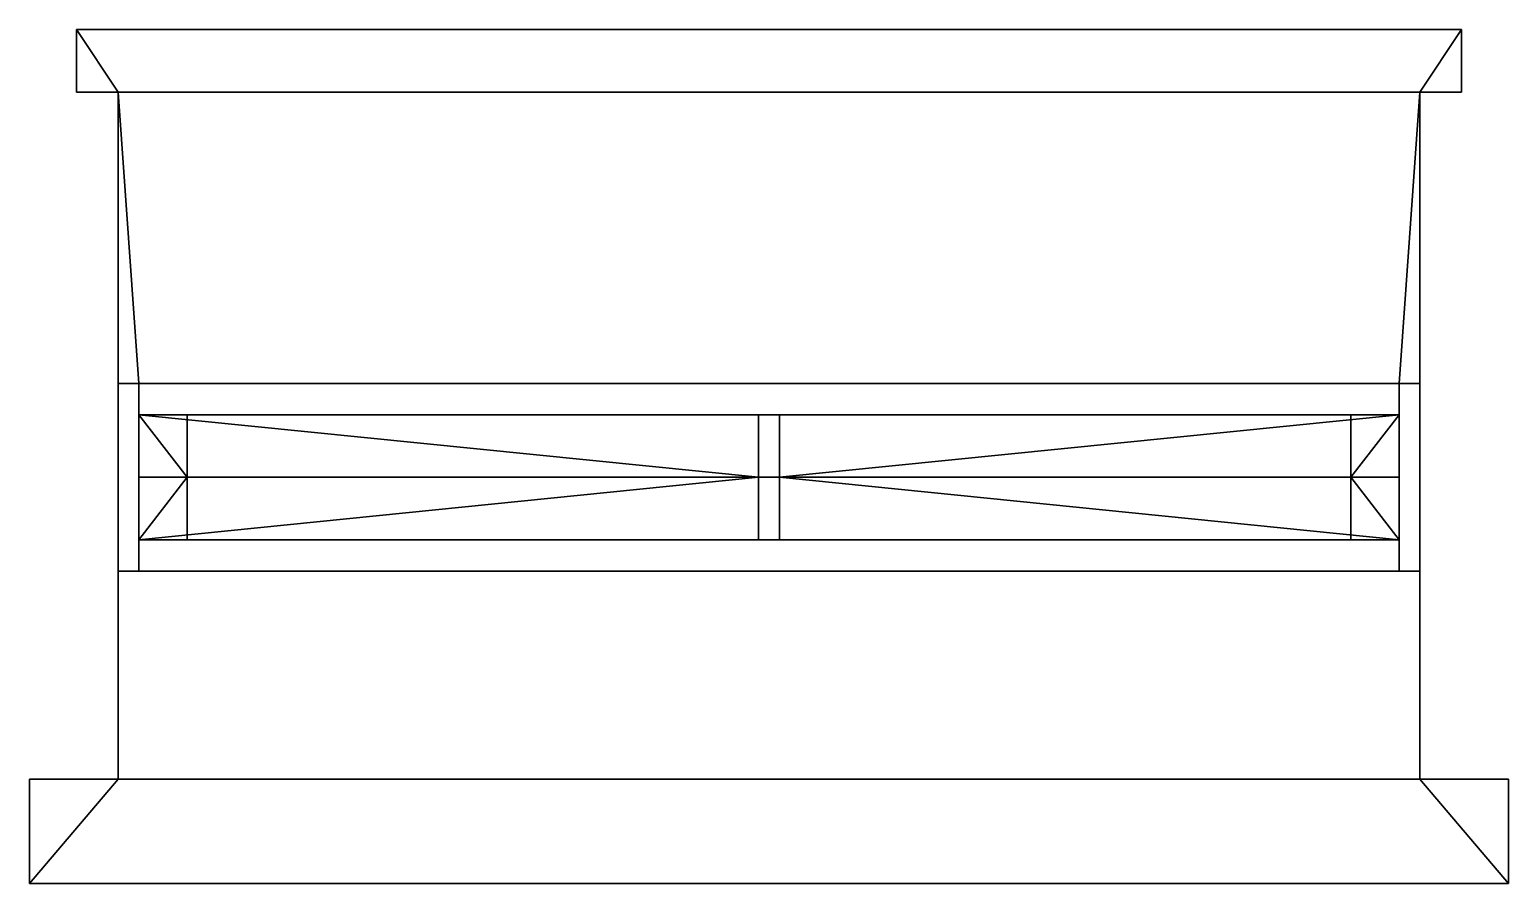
# Model space of a CAD drawing. Extents: x -0.043 to 0.667, y -0.3 to 0.11.
import ezdxf

# ---------------------------------------------------------------- set-up
doc = ezdxf.new("R2010")
doc.units = 0

msp = doc.modelspace()

# ---------------------------------------------------------------- meshes
at = {"color": 255}
mesh = msp.add_polyface(dxfattribs=at)
corners = [(0, 0.08), (0, 0.08, 0.052167), (0, 0.08, 0.077167), (0, -0.06, 0.077167), (0, -0.06, 1.445), (0, -0.15, 0.026667), (0, -0.15, 1.445), (0, -0.25), (0, -0.25, 0.01), (0.01, -0.06, 0.077167), (0.01, -0.06, 1.435), (0.01, -0.075, 0.077167), (0.01, -0.075, 0.999097), (0.01, -0.105, 0.077167), (0.01, -0.105, 0.960972), (0.01, -0.105, 0.999097), (0.01, -0.105, 1.435), (0.01, -0.135, 0.960972), (0.01, -0.135, 1.435), (0.01, -0.15, 0.077167), (0.01, -0.15, 1.435), (0.033125, -0.075, 0.125417), (0.033125, -0.075, 0.538195), (0.033125, -0.075, 0.548195), (0.033125, -0.075, 0.960972), (0.033125, -0.105, 0.125417), (0.033125, -0.105, 0.538195), (0.033125, -0.105, 0.548195), (0.033125, -0.105, 0.960972), (0.033125, -0.105, 0.999097), (0.033125, -0.105, 1.411875), (0.033125, -0.135, 0.999097), (0.033125, -0.135, 1.411875), (0.3075, -0.075, 0.125417), (0.3075, -0.075, 0.538195), (0.3075, -0.075, 0.548195), (0.3075, -0.075, 0.960972), (0.3075, -0.105, 0.125417), (0.3075, -0.105, 0.538195), (0.3075, -0.105, 0.548195), (0.3075, -0.105, 0.960972), (0.3075, -0.105, 0.999097), (0.3075, -0.105, 1.411875), (0.3075, -0.135, 0.999097), (0.3075, -0.135, 1.411875), (0.3175, -0.075, 0.125417), (0.3175, -0.075, 0.538195), (0.3175, -0.075, 0.548195), (0.3175, -0.075, 0.960972), (0.3175, -0.105, 0.125417), (0.3175, -0.105, 0.538195), (0.3175, -0.105, 0.548195), (0.3175, -0.105, 0.960972), (0.3175, -0.105, 0.999097), (0.3175, -0.105, 1.411875), (0.3175, -0.135, 0.999097), (0.3175, -0.135, 1.411875), (0.591875, -0.075, 0.125417), (0.591875, -0.075, 0.538195), (0.591875, -0.075, 0.548195), (0.591875, -0.075, 0.960972), (0.591875, -0.105, 0.125417), (0.591875, -0.105, 0.538195), (0.591875, -0.105, 0.548195), (0.591875, -0.105, 0.960972), (0.591875, -0.105, 0.999097), (0.591875, -0.105, 1.411875), (0.591875, -0.135, 0.999097), (0.591875, -0.135, 1.411875), (0.615, -0.06, 0.077167), (0.615, -0.06, 1.435), (0.615, -0.075, 0.077167), (0.615, -0.075, 0.999097), (0.615, -0.105, 0.077167), (0.615, -0.105, 0.960972), (0.615, -0.105, 0.999097), (0.615, -0.105, 1.435), (0.615, -0.135, 0.960972), (0.615, -0.135, 1.435), (0.615, -0.15, 0.077167), (0.615, -0.15, 1.435), (0.625, 0.08), (0.625, 0.08, 0.052167), (0.625, 0.08, 0.077167), (0.625, -0.06, 0.077167), (0.625, -0.06, 1.445), (0.625, -0.15, 0.026667), (0.625, -0.15, 1.445), (0.625, -0.25), (0.625, -0.25, 0.01), (0.645, 0.08, 0.052167), (0.645, 0.08, 0.077167), (0.645, 0.11, 0.052167), (0.645, 0.11, 0.077167), (0.6675, -0.25, 0.01), (0.6675, -0.25, -0.123333), (0.6675, -0.3, 0.001667), (0.6675, -0.3, -0.123333), (-0.02, 0.08, 0.052167), (-0.02, 0.08, 0.077167), (-0.02, 0.11, 0.052167), (-0.02, 0.11, 0.077167), (-0.0425, -0.25, 0.01), (-0.0425, -0.25, -0.123333), (-0.0425, -0.3, 0.001667), (-0.0425, -0.3, -0.123333)]
mesh.append_faces([[corners[k] for k in face] for face in [(65, 66, 76), (30, 29, 16), (32, 18, 31), (68, 67, 78), (28, 14, 27), (64, 63, 74), (62, 61, 73), (25, 26, 13), (77, 64, 74), (14, 28, 17), (102, 104, 8), (94, 89, 96), (99, 2, 101), (3, 9, 2), (84, 83, 69), (91, 93, 83), (15, 29, 12), (75, 72, 65), (57, 58, 71), (59, 60, 72), (21, 11, 22), (24, 23, 12), (83, 2, 9, 69), (93, 101, 2, 83), (98, 99, 101, 100), (100, 101, 93, 92), (92, 93, 91, 90), (100, 92, 82, 1), (11, 71, 69, 9), (86, 5, 8, 89), (104, 96, 89, 8), (104, 105, 97, 96), (103, 95, 97, 105), (76, 16, 10, 70), (10, 4, 85, 70), (73, 13, 19, 79), (79, 19, 5, 86), (63, 59, 47, 51), (46, 45, 33, 34), (35, 34, 22, 23), (48, 47, 35, 36), (46, 47, 59, 58), (38, 34, 33, 37), (26, 22, 34, 38), (49, 45, 46, 50), (39, 35, 23, 27), (40, 36, 35, 39), (51, 47, 48, 52), (50, 46, 58, 62), (50, 62, 63, 51), (50, 38, 37, 49), (39, 27, 26, 38), (52, 40, 39, 51), (56, 44, 43, 55), (53, 41, 42, 54), (44, 42, 41, 43), (55, 53, 54, 56), (47, 46, 34, 35), (51, 39, 38, 50), (37, 33, 21, 25), (32, 30, 42, 44), (56, 54, 66, 68), (61, 57, 45, 49), (102, 103, 105, 104), (94, 96, 97, 95), (17, 77, 55, 43), (78, 18, 44, 56), (45, 71, 11, 33), (12, 72, 48, 36), (72, 12, 41, 53), (16, 76, 54, 42), (77, 17, 40, 52), (15, 16, 29), (76, 75, 65), (59, 72, 71, 58), (11, 12, 23, 22), (27, 14, 13, 26), (73, 74, 63, 62), (77, 78, 67), (17, 31, 18), (31, 29, 30, 32), (68, 66, 65, 67), (64, 60, 59, 63), (62, 58, 57, 61), (25, 21, 22, 26), (27, 23, 24, 28), (75, 76, 70, 72), (10, 16, 15, 12), (9, 3, 4, 10), (69, 70, 85, 84), (86, 87, 80, 79), (5, 19, 20, 6), (31, 43, 41, 29), (55, 67, 65, 53), (36, 40, 28, 24), (74, 73, 79, 77), (19, 13, 14, 17), (11, 9, 10, 12), (70, 69, 71, 72), (78, 77, 79, 80), (18, 20, 19, 17), (37, 25, 13), (73, 61, 49), (73, 49, 37, 13), (77, 67, 55), (43, 31, 17), (56, 68, 78), (18, 32, 44), (42, 30, 16), (76, 66, 54), (78, 80, 20, 18), (87, 6, 20, 80), (36, 24, 12), (60, 48, 72), (64, 52, 48, 60), (45, 57, 71), (11, 21, 33), (52, 64, 77), (17, 28, 40), (12, 29, 41), (53, 65, 72), (85, 4, 6, 87), (4, 3, 5, 6), (87, 86, 84, 85), (88, 95, 103, 7), (82, 92, 90), (83, 82, 90, 91), (1, 98, 100), (99, 98, 1, 2), (1, 82, 81, 0), (86, 82, 83, 84), (88, 81, 82, 86), (2, 1, 5, 3), (1, 0, 7, 5), (81, 88, 7, 0), (8, 7, 103, 102), (5, 7, 8), (94, 95, 88, 89), (89, 88, 86)]], dxfattribs={"color": 255})

doc.saveas('drawing.dxf')
